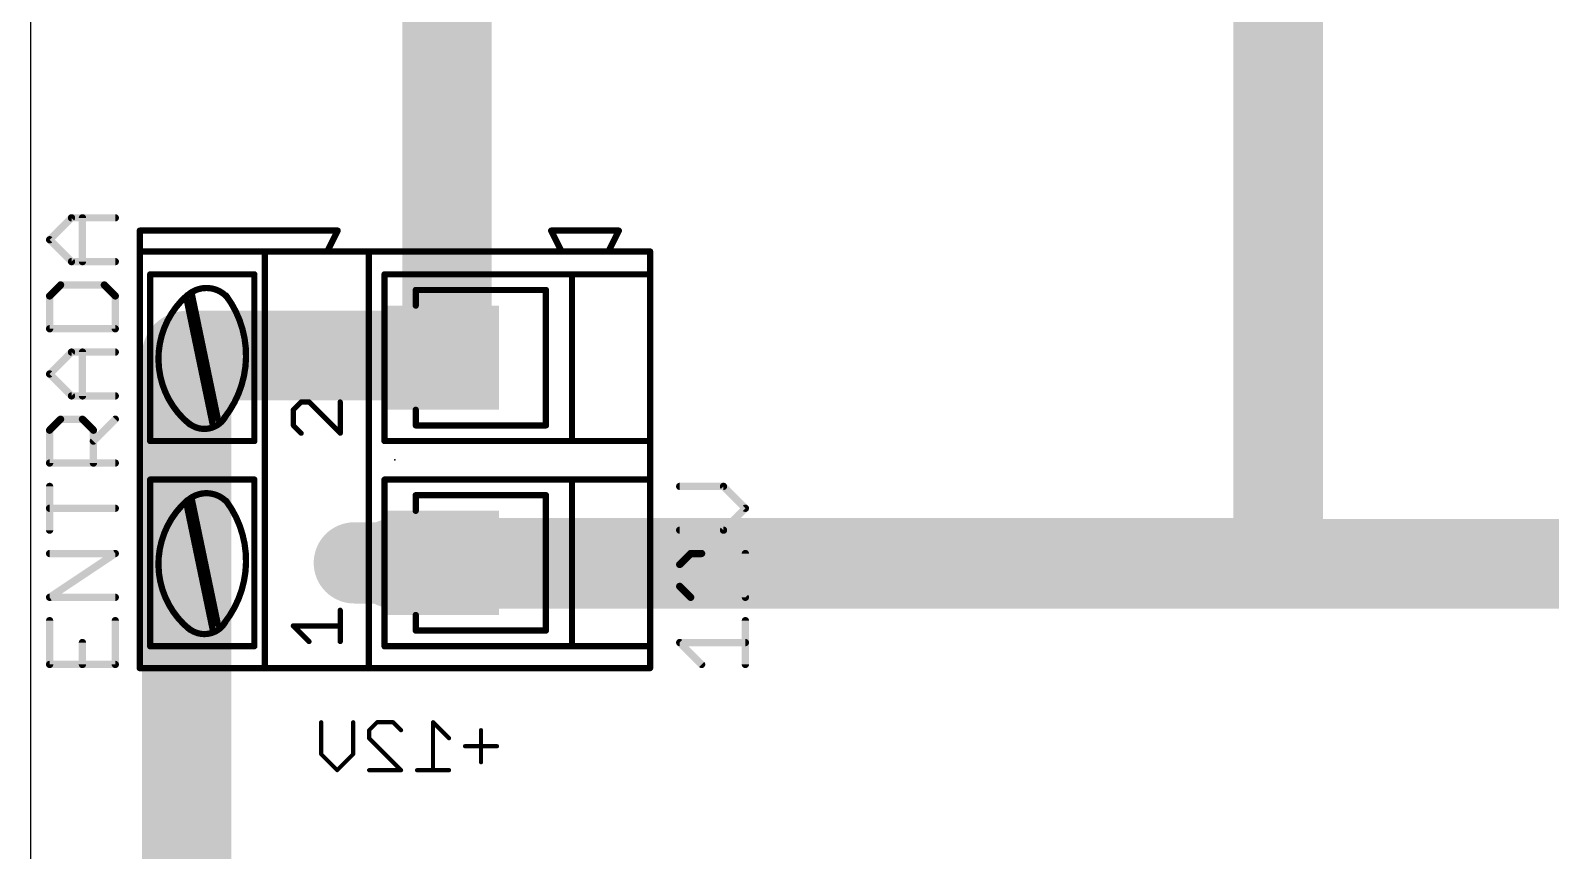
# Model space of a CAD drawing. Extents: x 0 to 100, y 0 to 80.
# Drawn here: x 0 to 37.07, y 40 to 60 of the extents above; entities that cross this region are included whole.
import ezdxf

# ---------------------------------------------------------------- set-up
doc = ezdxf.new("R2010")
doc.units = 0
for name, color, linetype in [('16', 175, 'CONTINUOUS'), ('17', 82, 'CONTINUOUS'), ('20', 7, 'CONTINUOUS'), ('21', 253, 'CONTINUOUS'), ('23', 7, 'CONTINUOUS'), ('25', 253, 'CONTINUOUS'), ('27', 253, 'CONTINUOUS'), ('51', 253, 'CONTINUOUS')]:
    doc.layers.add(name, color=color, linetype=linetype)

# ---------------------------------------------------------------- blocks, each defined once
blk = doc.blocks.new('RECT')
blk.add_solid([(-0.5, -0.5), (0.5, -0.5), (-0.5, 0.5), (0.5, 0.5)])
blk = doc.blocks.new('LONGP100')
at = {"const_width": 1}
blk.add_lwpolyline([(-0.5, 0), (0.5, 0)], dxfattribs=at)
at = {"const_width": 0.5}
for points in [[(-0.5, 0.25, 1), (-0.5, -0.25)], [(0.5, -0.25, 1), (0.5, 0.25)]]:
    blk.add_lwpolyline(points, format="xyb", dxfattribs=at)

msp = doc.modelspace()

# ---------------------------------------------------------------- linework, layer by layer
at = {"layer": '16'}
for points, const_width in [([(10.16, 52.07), (10.16, 71.12)], 2.1844), ([(30.4292, 46.99), (30.4292, 71.12)], 2.1844), ([(3.81, 20.32), (3.81, 52.07)], 2.1844), ([(3.81, 52.07), (10.16, 52.07)], 2.1844), ([(8.89, 52.0192), (10.16, 52.0192)], 2.1844), ([(10.16, 52.0192), (10.16, 52.07)], 2.1844), ([(8.89, 47.0154), (30.48, 47.0154)], 2.1844), ([(8.89, 46.99), (50.8, 46.99)], 2.1844), ([(30.48, 46.99), (30.4292, 46.99)], 2.1844), ([(30.48, 47.0154), (30.48, 46.99)], 2.1844), ([(7.0914, 42.3506), (7.0914, 43.1302)], 0.1016), ([(7.871, 43.1302), (7.871, 42.3506)], 0.1016), ([(8.2608, 42.9353), (8.4557, 43.1302)], 0.1016), ([(8.4557, 43.1302), (8.8455, 43.1302)], 0.1016), ([(8.8455, 43.1302), (9.0404, 42.9353)], 0.1016), ([(10.2098, 42.7404), (9.82, 43.1302)], 0.1016), ([(9.82, 43.1302), (9.82, 41.9608)], 0.1016), ([(8.2608, 42.7404), (8.2608, 42.9353)], 0.1016), ([(9.0404, 41.9608), (8.2608, 42.7404)], 0.1016), ([(10.9894, 42.9353), (10.9894, 42.1557)], 0.1016), ([(7.4812, 41.9608), (7.0914, 42.3506)], 0.1016), ([(7.871, 42.3506), (7.4812, 41.9608)], 0.1016), ([(11.3792, 42.5455), (10.5996, 42.5455)], 0.1016), ([(8.2608, 41.9608), (9.0404, 41.9608)], 0.1016), ([(10.2098, 41.9608), (9.4302, 41.9608)], 0.1016)]:
    msp.add_lwpolyline(points, dxfattribs=dict(at, const_width=const_width))
for points, const_width in [([(4.3561, 52.07, 1), (3.2639, 52.07)], 1.0922), ([(3.81, 52.6161, 1), (3.81, 51.5239)], 1.0922), ([(8.89, 52.5653, 1), (8.89, 51.4731)], 1.0922), ([(10.7061, 52.07, 1), (9.6139, 52.07)], 1.0922), ([(10.16, 51.5239, 1), (10.16, 52.6161)], 1.0922), ([(10.16, 51.4731, 1), (10.16, 52.5653)], 1.0922), ([(9.6139, 52.07, 1), (10.7061, 52.07)], 1.0922), ([(9.6139, 52.0192, 1), (10.7061, 52.0192)], 1.0922), ([(8.89, 47.5615, 1), (8.89, 46.4693)], 1.0922), ([(8.89, 47.5361, 1), (8.89, 46.4439)], 1.0922), ([(30.4292, 47.5361, 1), (30.4292, 46.4439)], 1.0922), ([(31.0261, 47.0154, 1), (29.9339, 47.0154)], 1.0922), ([(30.48, 46.4693, 1), (30.48, 47.5615)], 1.0922), ([(30.48, 46.4439, 1), (30.48, 47.5361)], 1.0922), ([(29.8831, 46.99, 1), (30.9753, 46.99)], 1.0922), ([(29.9339, 46.99, 1), (31.0261, 46.99)], 1.0922), ([(7.1168, 43.1302, 1), (7.066, 43.1302)], 0.0508), ([(7.8964, 43.1302, 1), (7.8456, 43.1302)], 0.0508), ([(8.4557, 43.1556, 1), (8.4557, 43.1048)], 0.0508), ([(8.4737, 43.1122, 1), (8.4377, 43.1482)], 0.0508), ([(8.8635, 43.1482, 1), (8.8275, 43.1122)], 0.0508), ([(8.8455, 43.1048, 1), (8.8455, 43.1556)], 0.0508), ([(9.838, 43.1482, 1), (9.802, 43.1122)], 0.0508), ([(9.8454, 43.1302, 1), (9.7946, 43.1302)], 0.0508), ([(8.2428, 42.9533, 1), (8.2788, 42.9173)], 0.0508), ([(8.2788, 42.7584, 1), (8.2428, 42.7224)], 0.0508), ([(8.2862, 42.9353, 1), (8.2354, 42.9353)], 0.0508), ([(8.2354, 42.7404, 1), (8.2862, 42.7404)], 0.0508), ([(9.0224, 42.9173, 1), (9.0584, 42.9533)], 0.0508), ([(10.1918, 42.7224, 1), (10.2278, 42.7584)], 0.0508), ([(11.0148, 42.9353, 1), (10.964, 42.9353)], 0.0508), ([(7.1094, 42.3686, 1), (7.0735, 42.3326)], 0.0508), ([(7.066, 42.3506, 1), (7.1168, 42.3506)], 0.0508), ([(7.8456, 42.3506, 1), (7.8964, 42.3506)], 0.0508), ([(7.889, 42.3326, 1), (7.853, 42.3686)], 0.0508), ([(10.5996, 42.5709, 1), (10.5996, 42.5201)], 0.0508), ([(11.3792, 42.5201, 1), (11.3792, 42.5709)], 0.0508), ([(7.4633, 41.9788, 1), (7.4992, 41.9428)], 0.0508), ([(7.4633, 41.9428, 1), (7.4992, 41.9788)], 0.0508), ([(8.2608, 41.9862, 1), (8.2608, 41.9354)], 0.0508), ([(9.0224, 41.9428, 1), (9.0584, 41.9788)], 0.0508), ([(9.0404, 41.9354, 1), (9.0404, 41.9862)], 0.0508), ([(9.4302, 41.9862, 1), (9.4302, 41.9354)], 0.0508), ([(9.7946, 41.9608, 1), (9.8454, 41.9608)], 0.0508), ([(10.2098, 41.9354, 1), (10.2098, 41.9862)], 0.0508), ([(10.964, 42.1557, 1), (11.0148, 42.1557)], 0.0508)]:
    msp.add_lwpolyline(points, format="xyb", dxfattribs=dict(at, const_width=const_width))
at = {"layer": '20'}
msp.add_line((0, 80), (0, 0), dxfattribs=at)
at = {"layer": '21'}
for points, const_width in [([(2.667, 54.61), (2.667, 55.118)], 0.1524), ([(2.667, 55.118), (7.493, 55.118)], 0.1524), ([(7.493, 55.118), (7.239, 54.61)], 0.1524), ([(12.7, 55.118), (12.954, 54.61)], 0.1524), ([(12.7, 55.118), (14.351, 55.118)], 0.1524), ([(14.351, 55.118), (14.097, 54.61)], 0.1524), ([(2.667, 54.61), (5.715, 54.61)], 0.1524), ([(2.667, 54.61), (2.667, 44.45)], 0.1524), ([(5.715, 44.45), (5.715, 54.61)], 0.1524), ([(5.715, 54.61), (7.239, 54.61)], 0.1524), ([(7.239, 54.61), (8.255, 54.61)], 0.1524), ([(8.255, 54.61), (12.954, 54.61)], 0.1524), ([(8.255, 54.61), (8.255, 53.6702)], 0.1524), ([(12.954, 54.61), (14.097, 54.61)], 0.1524), ([(14.097, 54.61), (15.113, 54.61)], 0.1524), ([(15.113, 54.0512), (15.113, 54.61)], 0.1524), ([(2.921, 49.9872), (2.921, 54.0512)], 0.1524), ([(2.921, 54.0512), (5.461, 54.0512)], 0.1524), ([(5.461, 54.0512), (5.461, 49.9872)], 0.1524), ([(8.636, 54.0512), (13.208, 54.0512)], 0.1524), ([(8.636, 54.0512), (8.636, 53.6702)], 0.1524), ([(13.208, 49.9872), (13.208, 54.0512)], 0.1524), ([(13.208, 54.0512), (15.113, 54.0512)], 0.1524), ([(15.113, 49.9872), (15.113, 54.0512)], 0.1524), ([(4.445, 50.3936), (3.81, 53.4416)], 0.1524), ([(4.572, 50.5206), (3.937, 53.5686)], 0.1524), ([(12.573, 53.6702), (9.398, 53.6702)], 0.1524), ([(12.573, 53.6702), (12.573, 50.3682)], 0.1524), ([(6.6032, 50.9404), (6.4125, 50.7497)], 0.127), ([(6.4125, 50.7497), (6.4125, 50.3684)], 0.127), ([(6.7938, 50.9404), (6.6032, 50.9404)], 0.127), ([(7.5565, 50.1777), (6.7938, 50.9404)], 0.127), ([(7.5565, 50.9404), (7.5565, 50.1777)], 0.127), ([(6.4125, 50.3684), (6.6032, 50.1777)], 0.127), ([(8.255, 48.6664), (8.255, 50.3682)], 0.1524), ([(8.636, 49.9872), (8.636, 50.3682)], 0.1524), ([(12.573, 50.3682), (9.398, 50.3682)], 0.1524), ([(5.461, 49.9872), (2.921, 49.9872)], 0.1524), ([(13.208, 49.9872), (8.636, 49.9872)], 0.1524), ([(15.113, 49.9872), (13.208, 49.9872)], 0.1524), ([(15.113, 49.0474), (15.113, 49.9872)], 0.1524), ([(5.461, 49.0474), (2.921, 49.0474)], 0.1524), ([(2.921, 49.0474), (2.921, 44.9834)], 0.1524), ([(5.461, 49.0474), (5.461, 44.9834)], 0.1524), ([(13.208, 49.0474), (8.636, 49.0474)], 0.1524), ([(8.636, 49.0474), (8.636, 48.6664)], 0.1524), ([(15.113, 49.0474), (13.208, 49.0474)], 0.1524), ([(13.208, 49.0474), (13.208, 44.9834)], 0.1524), ([(15.113, 44.9834), (15.113, 49.0474)], 0.1524), ([(4.572, 45.5168), (3.937, 48.5648)], 0.1524), ([(12.573, 48.6664), (9.398, 48.6664)], 0.1524), ([(12.573, 48.6664), (12.573, 45.3644)], 0.1524), ([(4.445, 45.3898), (3.81, 48.4378)], 0.1524), ([(7.5565, 45.0977), (7.5565, 45.8604)], 0.127), ([(6.7938, 45.0977), (6.4125, 45.479)], 0.127), ([(6.4125, 45.479), (7.5565, 45.479)], 0.127), ([(8.255, 44.45), (8.255, 45.3644)], 0.1524), ([(8.636, 44.9834), (8.636, 45.3644)], 0.1524), ([(12.573, 45.3644), (9.398, 45.3644)], 0.1524), ([(5.461, 44.9834), (2.921, 44.9834)], 0.1524), ([(8.636, 44.9834), (13.208, 44.9834)], 0.1524), ([(13.208, 44.9834), (15.113, 44.9834)], 0.1524), ([(15.113, 44.45), (15.113, 44.9834)], 0.1524), ([(5.715, 44.45), (2.667, 44.45)], 0.1524), ([(8.255, 44.45), (5.715, 44.45)], 0.1524), ([(15.113, 44.45), (8.255, 44.45)], 0.1524)]:
    msp.add_lwpolyline(points, dxfattribs=dict(at, const_width=const_width))
for points, const_width in [([(2.7051, 55.118, 1), (2.6289, 55.118)], 0.0762), ([(2.667, 55.1561, 1), (2.667, 55.0799)], 0.0762), ([(7.5271, 55.101, 1), (7.4589, 55.135)], 0.0762), ([(7.493, 55.0799, 1), (7.493, 55.1561)], 0.0762), ([(12.7341, 55.135, 1), (12.6659, 55.101)], 0.0762), ([(12.7, 55.1561, 1), (12.7, 55.0799)], 0.0762), ([(14.3851, 55.101, 1), (14.3169, 55.135)], 0.0762), ([(14.351, 55.0799, 1), (14.351, 55.1561)], 0.0762), ([(2.667, 54.6481, 1), (2.667, 54.5719)], 0.0762), ([(2.7051, 54.61, 1), (2.6289, 54.61)], 0.0762), ([(2.6289, 54.61, 1), (2.7051, 54.61)], 0.0762), ([(5.7531, 54.61, 1), (5.6769, 54.61)], 0.0762), ([(5.715, 54.6481, 1), (5.715, 54.5719)], 0.0762), ([(5.715, 54.5719, 1), (5.715, 54.6481)], 0.0762), ([(7.239, 54.6481, 1), (7.239, 54.5719)], 0.0762), ([(7.2049, 54.627, 1), (7.2731, 54.593)], 0.0762), ([(7.239, 54.5719, 1), (7.239, 54.6481)], 0.0762), ([(8.255, 54.6481, 1), (8.255, 54.5719)], 0.0762), ([(8.2931, 54.61, 1), (8.2169, 54.61)], 0.0762), ([(8.255, 54.5719, 1), (8.255, 54.6481)], 0.0762), ([(12.954, 54.6481, 1), (12.954, 54.5719)], 0.0762), ([(12.9199, 54.593, 1), (12.9881, 54.627)], 0.0762), ([(12.954, 54.5719, 1), (12.954, 54.6481)], 0.0762), ([(14.097, 54.6481, 1), (14.097, 54.5719)], 0.0762), ([(14.0629, 54.627, 1), (14.1311, 54.593)], 0.0762), ([(14.097, 54.5719, 1), (14.097, 54.6481)], 0.0762), ([(15.1511, 54.61, 1), (15.0749, 54.61)], 0.0762), ([(15.113, 54.5719, 1), (15.113, 54.6481)], 0.0762), ([(2.9591, 54.0512, 1), (2.8829, 54.0512)], 0.0762), ([(2.921, 54.0893, 1), (2.921, 54.0131)], 0.0762), ([(4.8051, 53.4874, 0.4171), (3.8355, 53.5431)], 0.1524), ([(5.4991, 54.0512, 1), (5.4229, 54.0512)], 0.0762), ([(5.461, 54.0131, 1), (5.461, 54.0893)], 0.0762), ([(8.636, 54.0893, 1), (8.636, 54.0131)], 0.0762), ([(8.6741, 54.0512, 1), (8.5979, 54.0512)], 0.0762), ([(13.2461, 54.0512, 1), (13.1699, 54.0512)], 0.0762), ([(13.208, 54.0893, 1), (13.208, 54.0131)], 0.0762), ([(13.208, 54.0131, 1), (13.208, 54.0893)], 0.0762), ([(15.1511, 54.0512, 1), (15.0749, 54.0512)], 0.0762), ([(15.0749, 54.0512, 1), (15.1511, 54.0512)], 0.0762), ([(15.113, 54.0131, 1), (15.113, 54.0893)], 0.0762), ([(3.8314, 53.5478, 0.4664), (3.8862, 50.3936)], 0.1524), ([(3.8473, 53.4494, 1), (3.7727, 53.4338)], 0.0762), ([(3.81, 53.5714, 1), (3.861, 53.5148)], 0.0762), ([(3.8564, 53.519, 1), (3.8064, 53.5766)], 0.0762), ([(3.9743, 53.5764, 1), (3.8997, 53.5608)], 0.0762), ([(4.7244, 50.546, 0.342), (4.7711, 53.5338)], 0.1524), ([(4.8016, 53.5567, 1), (4.7406, 53.5109)], 0.0762), ([(4.7765, 53.4622, 1), (4.8337, 53.5126)], 0.0762), ([(8.2169, 53.6702, 1), (8.2931, 53.6702)], 0.0762), ([(8.5979, 53.6702, 1), (8.6741, 53.6702)], 0.0762), ([(9.398, 53.7083, 1), (9.398, 53.6321)], 0.0762), ([(12.6111, 53.6702, 1), (12.5349, 53.6702)], 0.0762), ([(12.573, 53.6321, 1), (12.573, 53.7083)], 0.0762), ([(6.4443, 50.7497, 1), (6.3808, 50.7497)], 0.0635), ([(6.3901, 50.7721, 1), (6.435, 50.7272)], 0.0635), ([(6.6032, 50.9721, 1), (6.6032, 50.9086)], 0.0635), ([(6.6256, 50.9179, 1), (6.5807, 50.9628)], 0.0635), ([(6.8163, 50.9628, 1), (6.7714, 50.9179)], 0.0635), ([(6.7938, 50.9086, 1), (6.7938, 50.9721)], 0.0635), ([(7.5883, 50.9404, 1), (7.5248, 50.9404)], 0.0635), ([(3.8354, 50.4444, 0.4889), (4.7603, 50.5881)], 0.1524), ([(3.8615, 50.4721, 1), (3.8093, 50.4167)], 0.0762), ([(3.8622, 50.364, 1), (3.9102, 50.4232)], 0.0762), ([(4.4077, 50.3858, 1), (4.4823, 50.4014)], 0.0762), ([(4.5347, 50.5128, 1), (4.6093, 50.5284)], 0.0762), ([(4.6946, 50.5698, 1), (4.7542, 50.5222)], 0.0762), ([(4.7936, 50.5696, 1), (4.727, 50.6066)], 0.0762), ([(6.435, 50.3908, 1), (6.3901, 50.3459)], 0.0635), ([(8.2931, 50.3682, 1), (8.2169, 50.3682)], 0.0762), ([(8.6741, 50.3682, 1), (8.5979, 50.3682)], 0.0762), ([(9.398, 50.4063, 1), (9.398, 50.3301)], 0.0762), ([(12.573, 50.3301, 1), (12.573, 50.4063)], 0.0762), ([(2.921, 50.0253, 1), (2.921, 49.9491)], 0.0762), ([(5.461, 49.9491, 1), (5.461, 50.0253)], 0.0762), ([(6.3808, 50.3684, 1), (6.4443, 50.3684)], 0.0635), ([(6.5807, 50.1552, 1), (6.6256, 50.2002)], 0.0635), ([(7.5248, 50.1777, 1), (7.5883, 50.1777)], 0.0635), ([(7.534, 50.1552, 1), (7.579, 50.2002)], 0.0635), ([(8.636, 50.0253, 1), (8.636, 49.9491)], 0.0762), ([(12.5349, 50.3682, 1), (12.6111, 50.3682)], 0.0762), ([(13.208, 50.0253, 1), (13.208, 49.9491)], 0.0762), ([(13.208, 49.9491, 1), (13.208, 50.0253)], 0.0762), ([(15.1511, 49.9872, 1), (15.0749, 49.9872)], 0.0762), ([(15.113, 49.9491, 1), (15.113, 50.0253)], 0.0762), ([(2.8829, 49.9872, 1), (2.9591, 49.9872)], 0.0762), ([(5.4229, 49.9872, 1), (5.4991, 49.9872)], 0.0762), ([(8.5979, 49.9872, 1), (8.6741, 49.9872)], 0.0762), ([(13.1699, 49.9872, 1), (13.2461, 49.9872)], 0.0762), ([(15.0749, 49.9872, 1), (15.1511, 49.9872)], 0.0762), ([(2.921, 49.0855, 1), (2.921, 49.0093)], 0.0762), ([(2.9591, 49.0474, 1), (2.8829, 49.0474)], 0.0762), ([(5.4991, 49.0474, 1), (5.4229, 49.0474)], 0.0762), ([(5.461, 49.0093, 1), (5.461, 49.0855)], 0.0762), ([(8.636, 49.0855, 1), (8.636, 49.0093)], 0.0762), ([(8.6741, 49.0474, 1), (8.5979, 49.0474)], 0.0762), ([(13.208, 49.0855, 1), (13.208, 49.0093)], 0.0762), ([(13.2461, 49.0474, 1), (13.1699, 49.0474)], 0.0762), ([(13.208, 49.0093, 1), (13.208, 49.0855)], 0.0762), ([(15.1511, 49.0474, 1), (15.0749, 49.0474)], 0.0762), ([(15.0749, 49.0474, 1), (15.1511, 49.0474)], 0.0762), ([(15.113, 49.0093, 1), (15.113, 49.0855)], 0.0762), ([(3.8312, 48.5442, 0.4664), (3.8862, 45.3898)], 0.1524), ([(4.8051, 48.4836, 0.4171), (3.8355, 48.5393)], 0.1524), ([(3.81, 48.5676, 1), (3.861, 48.511)], 0.0762), ([(3.8562, 48.5154, 1), (3.8062, 48.573)], 0.0762), ([(3.9743, 48.5726, 1), (3.8997, 48.557)], 0.0762), ([(4.7244, 45.5422, 0.342), (4.7712, 48.53)], 0.1524), ([(4.8017, 48.5529, 1), (4.7407, 48.5071)], 0.0762), ([(8.2169, 48.6664, 1), (8.2931, 48.6664)], 0.0762), ([(8.5979, 48.6664, 1), (8.6741, 48.6664)], 0.0762), ([(9.398, 48.7045, 1), (9.398, 48.6283)], 0.0762), ([(12.6111, 48.6664, 1), (12.5349, 48.6664)], 0.0762), ([(12.573, 48.6283, 1), (12.573, 48.7045)], 0.0762), ([(3.8473, 48.4456, 1), (3.7727, 48.43)], 0.0762), ([(4.7765, 48.4584, 1), (4.8337, 48.5088)], 0.0762), ([(3.8354, 45.4406, 0.4889), (4.7603, 45.5843)], 0.1524), ([(4.6946, 45.566, 1), (4.7542, 45.5184)], 0.0762), ([(4.7936, 45.5658, 1), (4.727, 45.6028)], 0.0762), ([(7.5883, 45.8604, 1), (7.5248, 45.8604)], 0.0635), ([(3.8615, 45.4683, 1), (3.8093, 45.4129)], 0.0762), ([(3.8622, 45.3602, 1), (3.9102, 45.4194)], 0.0762), ([(4.4077, 45.382, 1), (4.4823, 45.3976)], 0.0762), ([(4.5347, 45.509, 1), (4.6093, 45.5246)], 0.0762), ([(6.4125, 45.5108, 1), (6.4125, 45.4473)], 0.0635), ([(6.435, 45.5015, 1), (6.3901, 45.4566)], 0.0635), ([(7.5565, 45.4473, 1), (7.5565, 45.5108)], 0.0635), ([(8.2931, 45.3644, 1), (8.2169, 45.3644)], 0.0762), ([(8.6741, 45.3644, 1), (8.5979, 45.3644)], 0.0762), ([(9.398, 45.4025, 1), (9.398, 45.3263)], 0.0762), ([(12.5349, 45.3644, 1), (12.6111, 45.3644)], 0.0762), ([(12.573, 45.3263, 1), (12.573, 45.4025)], 0.0762), ([(2.921, 45.0215, 1), (2.921, 44.9453)], 0.0762), ([(2.8829, 44.9834, 1), (2.9591, 44.9834)], 0.0762), ([(5.4229, 44.9834, 1), (5.4991, 44.9834)], 0.0762), ([(5.461, 44.9453, 1), (5.461, 45.0215)], 0.0762), ([(6.7714, 45.0752, 1), (6.8163, 45.1202)], 0.0635), ([(7.5248, 45.0977, 1), (7.5883, 45.0977)], 0.0635), ([(8.636, 45.0215, 1), (8.636, 44.9453)], 0.0762), ([(8.5979, 44.9834, 1), (8.6741, 44.9834)], 0.0762), ([(13.208, 45.0215, 1), (13.208, 44.9453)], 0.0762), ([(13.1699, 44.9834, 1), (13.2461, 44.9834)], 0.0762), ([(13.208, 44.9453, 1), (13.208, 45.0215)], 0.0762), ([(15.1511, 44.9834, 1), (15.0749, 44.9834)], 0.0762), ([(15.0749, 44.9834, 1), (15.1511, 44.9834)], 0.0762), ([(15.113, 44.9453, 1), (15.113, 45.0215)], 0.0762), ([(2.667, 44.4881, 1), (2.667, 44.4119)], 0.0762), ([(5.715, 44.4881, 1), (5.715, 44.4119)], 0.0762), ([(5.715, 44.4119, 1), (5.715, 44.4881)], 0.0762), ([(8.255, 44.4881, 1), (8.255, 44.4119)], 0.0762), ([(8.255, 44.4119, 1), (8.255, 44.4881)], 0.0762), ([(15.113, 44.4119, 1), (15.113, 44.4881)], 0.0762), ([(2.6289, 44.45, 1), (2.7051, 44.45)], 0.0762), ([(5.6769, 44.45, 1), (5.7531, 44.45)], 0.0762), ([(8.2169, 44.45, 1), (8.2931, 44.45)], 0.0762), ([(15.0749, 44.45, 1), (15.1511, 44.45)], 0.0762)]:
    msp.add_lwpolyline(points, format="xyb", dxfattribs=dict(at, const_width=const_width))
at = {"layer": '23'}
msp.add_point((8.89, 49.53), dxfattribs=at)
at = {"layer": '25', "const_width": 0.1778}
for points in [[(0.4685, 54.8957), (1.0024, 55.4296)], [(1.0024, 55.4296), (2.0701, 55.4296)], [(1.2693, 54.3618), (1.2693, 55.4296)], [(1.0024, 54.3618), (0.4685, 54.8957)], [(2.0701, 54.3618), (1.0024, 54.3618)], [(0.7355, 53.7924), (0.4685, 53.5255)], [(1.8032, 53.7924), (0.7355, 53.7924)], [(2.0701, 53.5255), (1.8032, 53.7924)], [(0.4685, 53.5255), (0.4685, 52.7247)], [(2.0701, 52.7247), (2.0701, 53.5255)], [(0.4685, 52.7247), (2.0701, 52.7247)], [(0.4685, 51.6214), (1.0024, 52.1552)], [(1.0024, 52.1552), (2.0701, 52.1552)], [(1.2693, 51.0875), (1.2693, 52.1552)], [(1.0024, 51.0875), (0.4685, 51.6214)], [(2.0701, 51.0875), (1.0024, 51.0875)], [(0.4685, 50.2512), (0.7355, 50.5181)], [(0.7355, 50.5181), (1.2693, 50.5181)], [(1.2693, 50.5181), (1.5362, 50.2512)], [(1.5362, 49.9842), (2.0701, 50.5181)], [(0.4685, 49.4504), (0.4685, 50.2512)], [(1.5362, 50.2512), (1.5362, 49.4504)], [(2.0701, 49.4504), (0.4685, 49.4504)], [(0.4685, 47.8132), (0.4685, 48.8809)], [(2.0701, 48.3471), (0.4685, 48.3471)], [(0.4685, 46.1761), (2.0701, 47.2438)], [(2.0701, 47.2438), (0.4685, 47.2438)], [(2.0701, 46.1761), (0.4685, 46.1761)], [(0.4685, 45.6066), (0.4685, 44.5389)], [(2.0701, 44.5389), (2.0701, 45.6066)], [(1.2693, 44.5389), (1.2693, 45.0728)], [(0.4685, 44.5389), (2.0701, 44.5389)]]:
    msp.add_lwpolyline(points, dxfattribs=at)
at = {"layer": '25', "const_width": 0.0889}
for points in [[(1.0024, 55.474, 1), (1.0024, 55.3851)], [(1.0338, 55.3981, 1), (0.971, 55.461)], [(1.3138, 55.4296, 1), (1.2249, 55.4296)], [(2.0701, 55.3851, 1), (2.0701, 55.474)], [(0.5, 54.9271, 1), (0.4371, 54.8643)], [(0.4371, 54.9271, 1), (0.5, 54.8643)], [(1.0024, 54.4063, 1), (1.0024, 54.3174)], [(0.971, 54.3304, 1), (1.0338, 54.3933)], [(1.2249, 54.3618, 1), (1.3138, 54.3618)], [(2.0701, 54.3174, 1), (2.0701, 54.4063)], [(0.7355, 53.8368, 1), (0.7355, 53.7479)], [(0.7669, 53.761, 1), (0.704, 53.8238)], [(1.8346, 53.8238, 1), (1.7717, 53.761)], [(1.8032, 53.7479, 1), (1.8032, 53.8368)], [(0.4371, 53.5569, 1), (0.5, 53.494)], [(0.513, 53.5255, 1), (0.4241, 53.5255)], [(2.1145, 53.5255, 1), (2.0257, 53.5255)], [(2.0387, 53.494, 1), (2.1015, 53.5569)], [(0.4685, 52.7691, 1), (0.4685, 52.6802)], [(0.4241, 52.7247, 1), (0.513, 52.7247)], [(2.0257, 52.7247, 1), (2.1145, 52.7247)], [(2.0701, 52.6802, 1), (2.0701, 52.7691)], [(1.0024, 52.1997, 1), (1.0024, 52.1108)], [(1.0338, 52.1238, 1), (0.971, 52.1867)], [(1.3138, 52.1552, 1), (1.2249, 52.1552)], [(2.0701, 52.1108, 1), (2.0701, 52.1997)], [(0.5, 51.6528, 1), (0.4371, 51.59)], [(0.4371, 51.6528, 1), (0.5, 51.59)], [(1.0024, 51.132, 1), (1.0024, 51.0431)], [(0.971, 51.0561, 1), (1.0338, 51.119)], [(2.0701, 51.0431, 1), (2.0701, 51.132)], [(1.2249, 51.0875, 1), (1.3138, 51.0875)], [(0.7355, 50.5625, 1), (0.7355, 50.4736)], [(0.7669, 50.4867, 1), (0.704, 50.5495)], [(1.3007, 50.5495, 1), (1.2379, 50.4867)], [(1.2693, 50.4736, 1), (1.2693, 50.5625)], [(2.1015, 50.4867, 1), (2.0387, 50.5495)], [(0.4371, 50.2826, 1), (0.5, 50.2197)], [(0.513, 50.2512, 1), (0.4241, 50.2512)], [(1.5807, 50.2512, 1), (1.4918, 50.2512)], [(1.5048, 50.0157, 1), (1.5677, 49.9528)], [(1.5048, 50.2197, 1), (1.5677, 50.2826)], [(0.4685, 49.4948, 1), (0.4685, 49.4059)], [(0.4241, 49.4504, 1), (0.513, 49.4504)], [(1.4918, 49.4504, 1), (1.5807, 49.4504)], [(2.0701, 49.4059, 1), (2.0701, 49.4948)], [(0.513, 48.8809, 1), (0.4241, 48.8809)], [(0.4685, 48.3915, 1), (0.4685, 48.3026)], [(2.0701, 48.3026, 1), (2.0701, 48.3915)], [(0.4241, 47.8132, 1), (0.513, 47.8132)], [(0.4685, 47.2882, 1), (0.4685, 47.1993)], [(2.0948, 47.2068, 1), (2.0454, 47.2808)], [(2.0701, 47.1993, 1), (2.0701, 47.2882)], [(0.4685, 46.2205, 1), (0.4685, 46.1316)], [(0.4439, 46.213, 1), (0.4932, 46.1391)], [(2.0701, 46.1316, 1), (2.0701, 46.2205)], [(0.513, 45.6066, 1), (0.4241, 45.6066)], [(2.1145, 45.6066, 1), (2.0257, 45.6066)], [(1.3138, 45.0728, 1), (1.2249, 45.0728)], [(0.4685, 44.5834, 1), (0.4685, 44.4945)], [(0.4241, 44.5389, 1), (0.513, 44.5389)], [(1.2249, 44.5389, 1), (1.3138, 44.5389)], [(2.0257, 44.5389, 1), (2.1145, 44.5389)], [(2.0701, 44.4945, 1), (2.0701, 44.5834)]]:
    msp.add_lwpolyline(points, format="xyb", dxfattribs=at)
at = {"layer": '27', "const_width": 0.1778}
for points in [[(16.9032, 48.8809), (15.8355, 48.8809)], [(17.4371, 48.3471), (16.9032, 48.8809)], [(16.9032, 47.8132), (17.4371, 48.3471)], [(15.8355, 47.8132), (16.9032, 47.8132)], [(16.1025, 47.2438), (15.8355, 46.9768)], [(16.3694, 47.2438), (16.1025, 47.2438)], [(17.4371, 46.1761), (16.3694, 47.2438)], [(17.4371, 47.2438), (17.4371, 46.1761)], [(15.8355, 46.9768), (15.8355, 46.443)], [(15.8355, 46.443), (16.1025, 46.1761)], [(17.4371, 44.5389), (17.4371, 45.6066)], [(16.3694, 44.5389), (15.8355, 45.0728)], [(15.8355, 45.0728), (17.4371, 45.0728)]]:
    msp.add_lwpolyline(points, dxfattribs=at)
at = {"layer": '27', "const_width": 0.0889}
for points in [[(15.8355, 48.9254, 1), (15.8355, 48.8365)], [(16.9347, 48.9124, 1), (16.8718, 48.8495)], [(16.9032, 48.8365, 1), (16.9032, 48.9254)], [(17.4685, 48.3156, 1), (17.4057, 48.3785)], [(17.4057, 48.3156, 1), (17.4685, 48.3785)], [(15.8355, 47.8577, 1), (15.8355, 47.7688)], [(16.8718, 47.8446, 1), (16.9347, 47.7818)], [(16.9032, 47.7688, 1), (16.9032, 47.8577)], [(16.1025, 47.2882, 1), (16.1025, 47.1993)], [(16.1339, 47.2123, 1), (16.071, 47.2752)], [(16.4008, 47.2752, 1), (16.338, 47.2123)], [(16.3694, 47.1993, 1), (16.3694, 47.2882)], [(17.4816, 47.2438, 1), (17.3926, 47.2438)], [(15.8041, 47.0083, 1), (15.867, 46.9454)], [(15.88, 46.9768, 1), (15.7911, 46.9768)], [(15.867, 46.4744, 1), (15.8041, 46.4116)], [(15.7911, 46.443, 1), (15.88, 46.443)], [(16.071, 46.1446, 1), (16.1339, 46.2075)], [(17.3926, 46.1761, 1), (17.4816, 46.1761)], [(17.4057, 46.1446, 1), (17.4685, 46.2075)], [(17.4816, 45.6066, 1), (17.3926, 45.6066)], [(15.867, 45.1042, 1), (15.8041, 45.0413)], [(15.8355, 45.1172, 1), (15.8355, 45.0283)], [(17.4371, 45.0283, 1), (17.4371, 45.1172)], [(16.338, 44.5075, 1), (16.4008, 44.5703)], [(17.3926, 44.5389, 1), (17.4816, 44.5389)]]:
    msp.add_lwpolyline(points, format="xyb", dxfattribs=at)
at = {"layer": '51', "const_width": 0.1524}
for points in [[(8.255, 53.6702), (8.255, 50.3682)], [(8.636, 50.3682), (8.636, 53.6702)], [(9.398, 53.6702), (9.398, 53.2892)], [(9.398, 50.3682), (9.398, 50.7492)], [(8.255, 45.3644), (8.255, 48.6664)], [(8.636, 48.6664), (8.636, 45.3644)], [(9.398, 48.6664), (9.398, 48.2854)], [(9.398, 45.3644), (9.398, 45.7454)]]:
    msp.add_lwpolyline(points, dxfattribs=at)
at = {"layer": '51', "const_width": 0.0762}
for points in [[(8.2931, 53.6702, 1), (8.2169, 53.6702)], [(8.6741, 53.6702, 1), (8.5979, 53.6702)], [(9.4361, 53.6702, 1), (9.3599, 53.6702)], [(9.3599, 53.2892, 1), (9.4361, 53.2892)], [(9.4361, 50.7492, 1), (9.3599, 50.7492)], [(8.2169, 50.3682, 1), (8.2931, 50.3682)], [(8.5979, 50.3682, 1), (8.6741, 50.3682)], [(9.3599, 50.3682, 1), (9.4361, 50.3682)], [(8.2931, 48.6664, 1), (8.2169, 48.6664)], [(8.6741, 48.6664, 1), (8.5979, 48.6664)], [(9.4361, 48.6664, 1), (9.3599, 48.6664)], [(9.3599, 48.2854, 1), (9.4361, 48.2854)], [(9.4361, 45.7454, 1), (9.3599, 45.7454)], [(8.2169, 45.3644, 1), (8.2931, 45.3644)], [(8.5979, 45.3644, 1), (8.6741, 45.3644)], [(9.3599, 45.3644, 1), (9.4361, 45.3644)]]:
    msp.add_lwpolyline(points, format="xyb", dxfattribs=at)

# ---------------------------------------------------------------- block references
at = {"layer": '17', "xscale": 1.9812, "yscale": 1.9812, "rotation": 180}
for p in [(8.89, 52.0192), (8.89, 52.0192), (8.89, 47.0154), (8.89, 47.0154)]:
    msp.add_blockref('LONGP100', p, dxfattribs=at)
at = {"layer": '51', "xscale": 2.54, "yscale": 2.794, "rotation": 90}
for p in [(10.033, 52.0192), (10.033, 47.0154)]:
    msp.add_blockref('RECT', p, dxfattribs=at)

doc.saveas('drawing.dxf')
